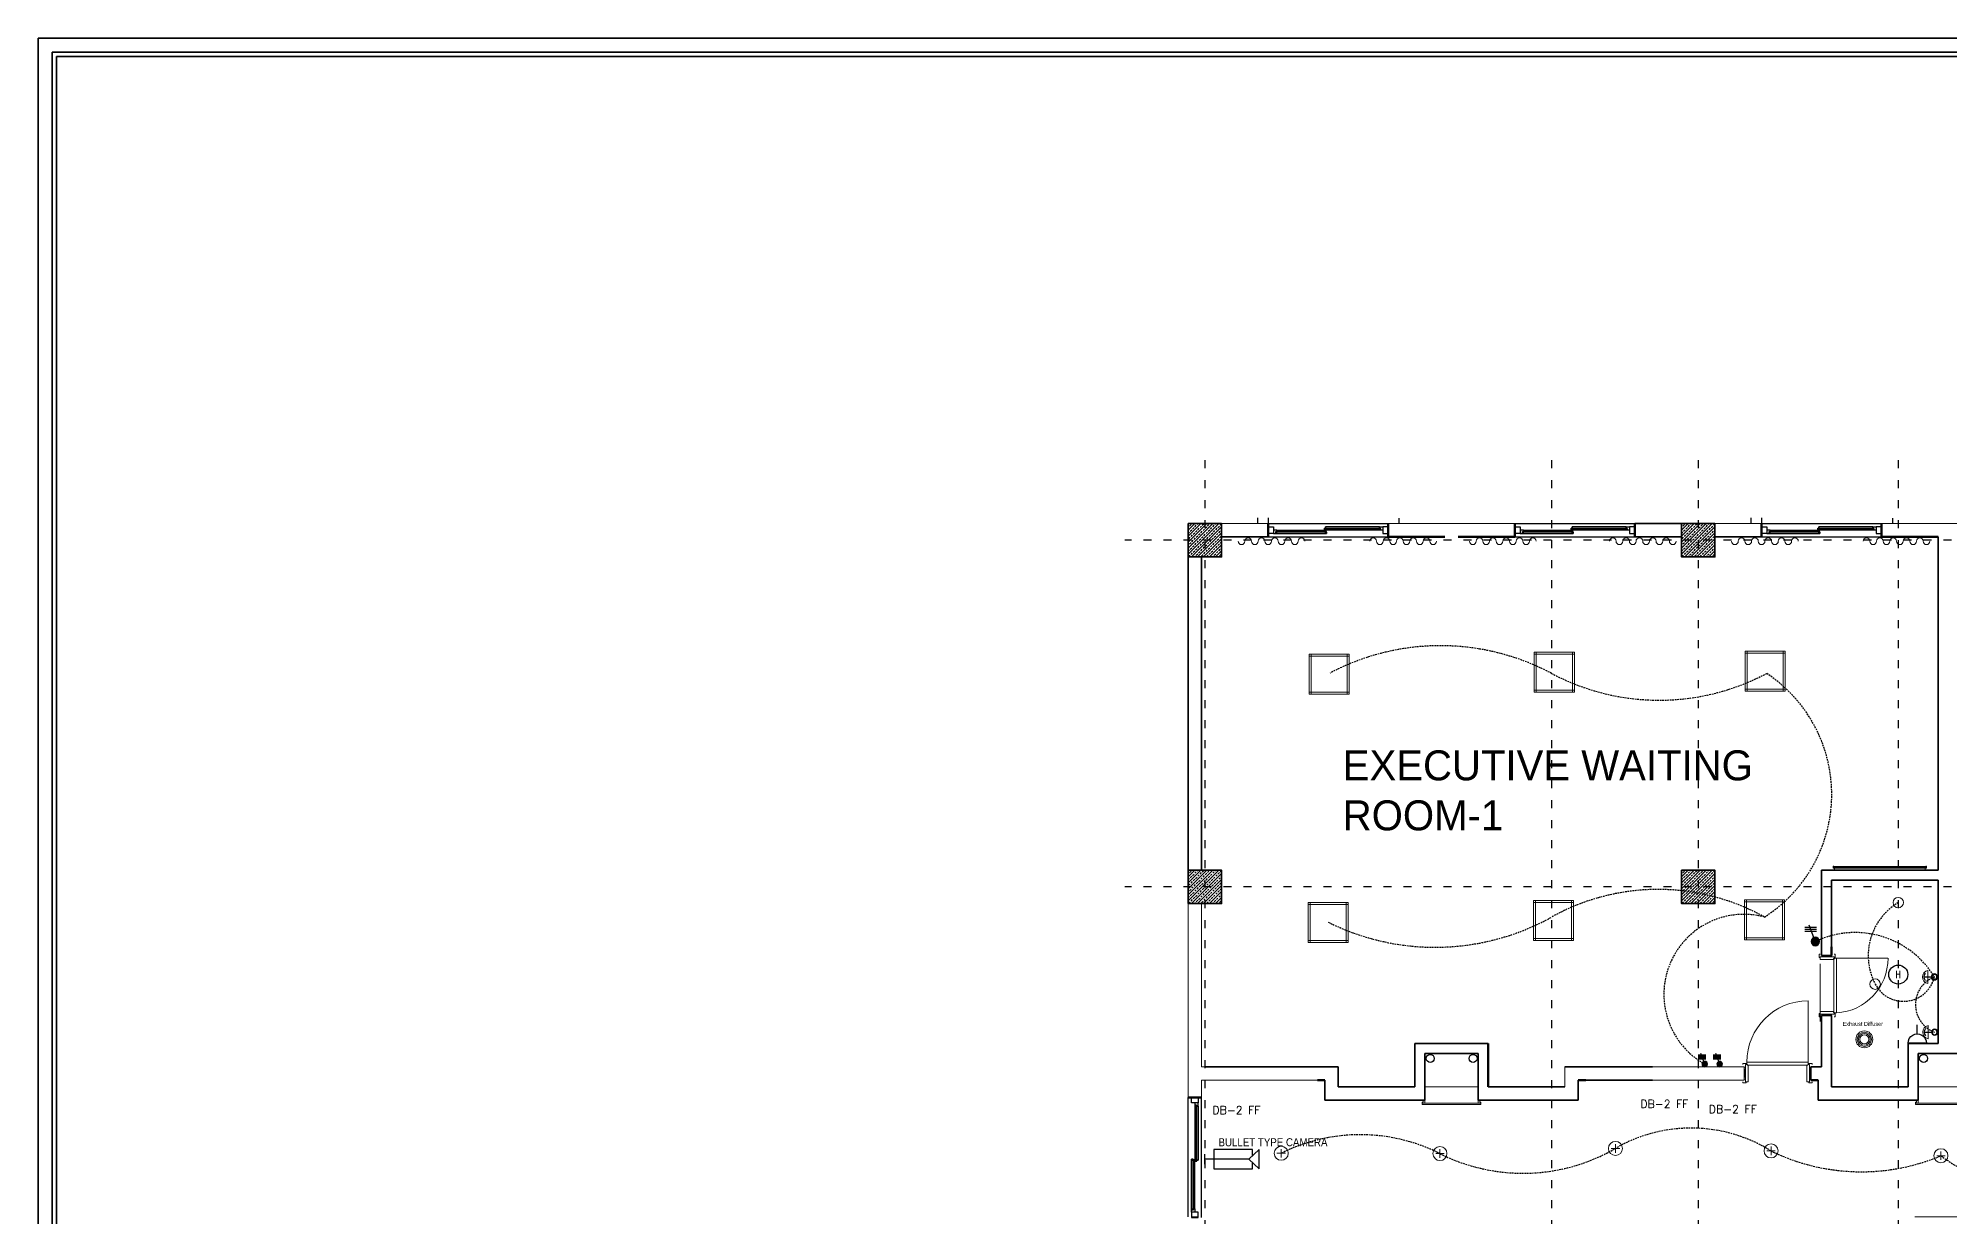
# Model space of a CAD drawing. Header units: millimetres. Extents: x -3207095 to 15275363, y 3702017 to 4798027.
# Drawn here: x 683730 to 686597, y 4471377 to 4473145 of the extents above; entities that cross this region are included whole.
import ezdxf

# ---------------------------------------------------------------- set-up
doc = ezdxf.new("R2010")
doc.units = ezdxf.units.MM
for name, pattern in [('ACAD_ISO03W100', [30, 12, -18]), ('DUZ', [500, 500]), ('HIDDEN', [0.375, 0.25, -0.125])]:
    doc.linetypes.add(name, pattern=pattern)
doc.layers.get('0').update_dxf_attribs({"color": 1, "linetype": 'DUZ'})
for name, color, linetype in [('0 MC MAHAL', 94, 'Continuous'), ('a-izdus', 2, 'HIDDEN'), ('a_aydinlatma', 5, 'Continuous'), ('AGAC', 116, 'Continuous'), ('EL-L-LS', 181, 'Continuous'), ('KOLTAR_F', 145, 'Continuous'), ('MH-EL-CCTV', 33, 'Continuous'), ('MH-TXT', 2, 'Continuous'), ('OLCU', 1, 'Continuous'), ('PEN', 161, 'Continuous'), ('SMC-EL-FA', 33, 'Continuous'), ('SMC-EL-FA-TXT', 123, 'Continuous'), ('SMC-EL-L-LP', 22, 'Continuous'), ('SMC-EL-P', 160, 'Continuous'), ('SMC-TXT', 123, 'Continuous'), ('söve', 26, 'DUZ'), ('TESİSAT', 57, 'Continuous')]:
    doc.layers.add(name, color=color, linetype=linetype)
for name, color, linetype, lineweight in [('C LIGHT', 202, 'Continuous', 9), ('cam', 143, 'Continuous', 20), ('DUV', 220, 'Continuous', 50), ('DUVAR', 7, 'Continuous', 35), ('EL-L-WIR', 124, 'Continuous', 30), ('FE_MOBTEF.2', 33, 'Continuous', 18), ('FE_PERDE', 205, 'Continuous', 15), ('gor25', 142, 'Continuous', 25), ('iç duvar', 7, 'Continuous', 50), ('KAPEN', 151, 'Continuous', 9), ('KOLON_F', 3, 'Continuous', 35)]:
    doc.layers.add(name, color=color, linetype=linetype, lineweight=lineweight)
doc.styles.add('ROMANS', font='romans.shx')
doc.styles.add('smc-1', font='simplex.shx')
doc.styles.add('SMC-2', font='GOTHIC.TTF', dxfattribs={"width": 0.9})

# ---------------------------------------------------------------- blocks, each defined once
blk = doc.blocks.new('GEN_BLOCK00601')
at = {"linetype": 'Continuous', "ltscale": 50}
for centre, start, end in [((50, 50), 0, 180), ((150, 50), 180, 0), ((250, 50), 0, 180), ((350, 50), 180, 0), ((450, 50), 0, 180), ((550, 50), 180, 0), ((650, 50), 0, 180), ((750, 50), 180, 0), ((850, 50), 0, 180), ((950, 50), 180, 0)]:
    blk.add_arc(centre, 50, start, end, dxfattribs=at)
for tag in ['FLOOR', 'Sfb']:
    blk.add_attdef(tag, (0, 0), '', height=1)
blk = doc.blocks.new('new block')
at = {"layer": 'KAPEN'}
for p, q in [((105202.053, 48261.86), (105202.02, 48261.86)), ((105202.053, 48261.853), (105202.053, 48261.86)), ((105202.063, 48261.853), (105202.053, 48261.853)), ((105202.063, 48261.047), (105202.063, 48261.853)), ((105201.25, 48261.04), (105202.053, 48261.04)), ((105202.053, 48261.047), (105202.063, 48261.047)), ((105202.053, 48261.04), (105202.053, 48261.047))]:
    blk.add_line(p, q, dxfattribs=at)
for points in [[(105202.02, 48261.04), (105202.02, 48261.86)], [(105202.055, 48261.92), (105202.04, 48261.92), (105202.04, 48261.87), (105202.055, 48261.87)], [(105202.225, 48261.88), (105202.225, 48261.9), (105202.095, 48261.88), (105202.095, 48261.9)], [(105202.265, 48261.92), (105202.28, 48261.92), (105202.28, 48261.87), (105202.265, 48261.87)], [(105202.055, 48260.98), (105202.04, 48260.98), (105202.04, 48261.03), (105202.055, 48261.03)], [(105202.225, 48261.02), (105202.225, 48261), (105202.095, 48261.02), (105202.095, 48261)], [(105202.265, 48260.98), (105202.28, 48260.98), (105202.28, 48261.03), (105202.265, 48261.03)]]:
    blk.add_lwpolyline(points, dxfattribs=at)
for points in [[(105202.055, 48261.88), (105202.055, 48261.855), (105202.065, 48261.855), (105202.065, 48261.84), (105202.265, 48261.84), (105202.265, 48261.88)], [(105202.055, 48261.02), (105202.055, 48261.045), (105202.065, 48261.045), (105202.065, 48261.06), (105202.265, 48261.06), (105202.265, 48261.02)]]:
    blk.add_lwpolyline(points, close=True, dxfattribs=at)
blk.add_arc((105202.071, 48261.04), 0.822, 93.6023, 180, dxfattribs=at)
blk = doc.blocks.new('K210')
for p, q in [((0.04, 0.985), (0.04, 0.032)), ((0.04, 0.032), (0.047, 0.032)), ((0.047, 0.032), (0.047, 0.022)), ((0.047, 0.022), (0.953, 0.022)), ((0.953, 0.032), (0.96, 0.032)), ((0.953, 0.022), (0.953, 0.032)), ((0.96, 0.032), (0.96, 0.065))]:
    blk.add_line(p, q)
for points in [[(-0.02, 0.03), (-0.02, 0.045), (0.03, 0.045), (0.03, 0.03)], [(0.04, 0.065), (0.96, 0.065)], [(1.02, 0.03), (1.02, 0.045), (0.97, 0.045), (0.97, 0.03)], [(-0.02, -0.23), (-0.02, -0.245), (0.03, -0.245), (0.03, -0.23)], [(0.02, -0.19), (0, -0.19), (0.02, -0.01), (0, -0.01)], [(1.02, -0.23), (1.02, -0.245), (0.97, -0.245), (0.97, -0.23)], [(0.98, -0.19), (1, -0.19), (0.98, -0.01), (1, -0.01)]]:
    blk.add_lwpolyline(points)
for points in [[(0.02, 0.03), (0.045, 0.03), (0.045, 0.02), (0.06, 0.02), (0.06, -0.23), (0.02, -0.23)], [(0.98, 0.03), (0.955, 0.03), (0.955, 0.02), (0.94, 0.02), (0.94, -0.23), (0.98, -0.23)]]:
    blk.add_lwpolyline(points, close=True)
blk.add_arc((0.04, 0.065), 0.92, 0, 90)
blk = doc.blocks.new('rgtkjıtdkfgölv')
at = {"layer": 'FE_MOBTEF.2'}
for p, q in [((104445.908, 48877.932), (104445.888, 48877.932)), ((104445.888, 48877.932), (104445.888, 48877.902)), ((104445.888, 48877.902), (104445.898, 48877.902)), ((104445.898, 48877.914), (104445.898, 48877.922)), ((104445.898, 48877.922), (104447.278, 48877.922)), ((104445.898, 48877.922), (104445.908, 48877.922)), ((104445.898, 48877.902), (104445.898, 48877.922)), ((104445.898, 48877.908), (104445.898, 48877.914)), ((104445.898, 48877.914), (104447.278, 48877.914)), ((104447.278, 48877.914), (104445.898, 48877.914)), ((104447.278, 48877.908), (104445.898, 48877.908)), ((104445.908, 48877.932), (104445.908, 48877.962)), ((104445.908, 48877.922), (104445.908, 48877.932)), ((104447.261, 48877.932), (104445.914, 48877.932)), ((104447.268, 48877.932), (104447.268, 48877.962)), ((104447.268, 48877.932), (104447.288, 48877.932)), ((104447.268, 48877.922), (104447.268, 48877.932)), ((104447.278, 48877.922), (104447.268, 48877.922)), ((104447.278, 48877.902), (104447.278, 48877.922)), ((104447.278, 48877.922), (104447.278, 48877.914)), ((104447.278, 48877.914), (104447.278, 48877.908)), ((104447.288, 48877.902), (104447.278, 48877.902)), ((104447.288, 48877.932), (104447.288, 48877.902))]:
    blk.add_line(p, q, dxfattribs=at)
blk = doc.blocks.new('CL4')
at = {"layer": 'C LIGHT', "color": 3}
for p, q in [((-3.2, 0), (3.2, 0)), ((0, 3.2), (0, -3.2))]:
    blk.add_line(p, q, dxfattribs=at)
at = {"layer": 'C LIGHT'}
blk.add_circle((0, 0), 5.25, dxfattribs=at)
blk = doc.blocks.new('CCTV-CAMERA')
for p, q in [((0, -0.104), (0, 0.104)), ((0.183, 0), (0, 0)), ((0.903, 0), (0.183, 0)), ((1.115, 0.2), (0.903, 0)), ((0.903, 0), (1.115, -0.2)), ((1.115, -0.2), (1.115, 0.2))]:
    blk.add_line(p, q)
blk.add_lwpolyline([(0.983, 0.076), (0.983, 0.2), (0.183, 0.2), (0.183, -0.2), (0.983, -0.2), (0.983, -0.076)])
blk = doc.blocks.new('A$Cfe24bc4e')
at = {"layer": 'OLCU', "color": 40, "linetype": 'Continuous', "lineweight": 5, "true_color": 0xf8d731}
for p, q in [((0, 0), (0, 60)), ((0, 60), (60, 60)), ((3, 0), (3, 60)), ((57, 60), (57, 0)), ((60, 60), (60, 0)), ((0, 57), (60, 57)), ((60, 3), (0, 3)), ((60, 0), (0, 0))]:
    blk.add_line(p, q, dxfattribs=at)
blk = doc.blocks.new('LS-1WAY-4G')
at = {"layer": 'EL-L-LS'}
blk.add_hatch(color=181, dxfattribs=at).paths.add_polyline_path([(0.092, 0.092, 1), (-0.092, 0.092, 1)])
at = {"layer": 'EL-L-LS', "color": 181}
for p, q in [((-0.036, 0.4), (0.223, 0.4)), ((-0.036, 0.354), (0.223, 0.354)), ((-0.036, 0.308), (0.223, 0.308)), ((-0.036, 0.263), (0.223, 0.263)), ((0.031, 0.178), (0.132, 0.453))]:
    blk.add_line(p, q, dxfattribs=at)
blk.add_circle((0, 0.092), 0.0917, dxfattribs=at)
blk = doc.blocks.new('LIGHT3')
at = {"layer": 'SMC-EL-L-LP'}
blk.add_line((0.001, 0), (0, 0.235), dxfattribs=at)
for radius in [0.0975, 0.0825]:
    blk.add_circle((0, 0.332), radius, dxfattribs=at)
blk.add_arc((0, 0.2), 0.2, 231.58529, 308.80291, dxfattribs=at)
blk = doc.blocks.new('S13A')
for p, q in [((-0.178, 0), (0.178, 0)), ((0, 0.18), (0, 0.358))]:
    blk.add_line(p, q)
blk.add_arc((0, 0.002), 0.178, 359.4023, 180.5977)
blk = doc.blocks.new('CL1')
at = {"layer": 'C LIGHT'}
blk.add_circle((0, 0), 5.25, dxfattribs=at)
blk = doc.blocks.new('HD')
at = {"color": 22}
blk.add_circle((0, 0), 0.25, dxfattribs=at)
at = {"layer": 'SMC-EL-FA-TXT', "color": 123, "style": 'ROMANS', "width": 0.75}
blk.add_text('H', height=0.197, dxfattribs=at).set_placement((-0.074, -0.096, 0))
blk = doc.blocks.new('LS-1WAY-3G')
at = {"layer": 'SMC-EL-L-LP'}
blk.add_hatch(color=181, dxfattribs=at).paths.add_polyline_path([(0.092, 0.092, 1), (-0.092, 0.092, 1)])
at = {"layer": 'SMC-EL-L-LP', "color": 181}
for p, q in [((0.031, 0.178), (0.132, 0.453)), ((-0.027, 0.399), (0.231, 0.399)), ((-0.027, 0.354), (0.231, 0.354)), ((-0.027, 0.308), (0.231, 0.308))]:
    blk.add_line(p, q, dxfattribs=at)
blk.add_circle((0, 0.092), 0.0917, dxfattribs=at)

msp = doc.modelspace()

# ---------------------------------------------------------------- hatches: boundary and pattern name
at = {"layer": 'KOLTAR_F'}
h = msp.add_hatch(dxfattribs=at)
h.set_pattern_fill('ANSI33', color=256, style=0)
h.set_pattern_definition([(45, (24871.7216, -31995.502), (-4.4901280605, 4.4901280605), []), (45, (24876.212, -31995.502), (-4.4901280605, 4.4901280605), [3.175, -1.5875])])
h.paths.add_polyline_path([(685455.2, 4472417), (685505.2, 4472417), (685505.2, 4472367), (685455.2, 4472367)])
h = msp.add_hatch(dxfattribs=at)
h.set_pattern_fill('ANSI33', color=256, style=0)
h.set_pattern_definition([(45, (25611.7216, -31995.502), (-4.4901280605, 4.4901280605), []), (45, (25616.212, -31995.502), (-4.4901280605, 4.4901280605), [3.175, -1.5875])])
h.paths.add_polyline_path([(686195.2, 4472417), (686245.2, 4472417), (686245.2, 4472367), (686195.2, 4472367)])
h = msp.add_hatch(dxfattribs=at)
h.set_pattern_fill('ANSI33', color=256, style=0)
h.set_pattern_definition([(45, (24871.7216, -32515.502), (-4.4901280605, 4.4901280605), []), (45, (24876.212, -32515.502), (-4.4901280605, 4.4901280605), [3.175, -1.5875])])
h.paths.add_polyline_path([(685455.2, 4471897), (685505.2, 4471897), (685505.2, 4471847), (685455.2, 4471847)])
h = msp.add_hatch(dxfattribs=at)
h.set_pattern_fill('ANSI33', color=256, style=0)
h.set_pattern_definition([(45, (25611.7216, -32515.502), (-4.4901280605, 4.4901280605), []), (45, (25616.212, -32515.502), (-4.4901280605, 4.4901280605), [3.175, -1.5875])])
h.paths.add_polyline_path([(686195.2, 4471897), (686245.2, 4471897), (686245.2, 4471847), (686195.2, 4471847)])

# ---------------------------------------------------------------- linework, layer by layer
at = {"color": 232, "linetype": 'ACAD_ISO03W100'}
for p, q in [((685480.2, 4472512), (685480.2, 4469382)), ((686000.2, 4472512), (686000.2, 4469382)), ((686220.2, 4472512), (686220.2, 4469382)), ((686520.2, 4472512), (686520.2, 4469382)), ((689300.2, 4472392), (685360.2, 4472392)), ((689300.2, 4471872), (685360.2, 4471872))]:
    msp.add_line(p, q, dxfattribs=at)
at = {"layer": 'a-izdus', "color": 252, "linetype": 'Continuous', "lineweight": 5, "true_color": 0x939598}
msp.add_line((686020.2, 4471572), (686020.2, 4471602), dxfattribs=at)
at = {"layer": 'a-izdus', "color": 5, "linetype": 'Continuous', "lineweight": 5}
for radius in [12.7, 10.7, 10.7, 8.72, 6.72]:
    msp.add_circle((686469.3, 4471643.2), radius, dxfattribs=at)
at = {"layer": 'a_aydinlatma', "linetype": 'HIDDEN', "ltscale": 10}
for centre, radius, start, end in [((685833.5, 4471878.6), 355.2, 62.0145, 117.777), ((686161.5, 4472495.8), 343.7, 242.0145, 297.9855), ((686202.5, 4472010.6), 217.9, 302.4236, 56.5061), ((686159.8, 4471539.5), 328.6, 60.9443, 119.0557), ((686567.8, 4471768.8), 92.7, 120.9007, 207.4733), ((685825.4, 4472141.4), 360, 243.5911, 299.0557), ((686288.6, 4471710.7), 120, 75.1543, 240.78), ((686455.6, 4471664.1), 139.3, 31.4345, 115.3806), ((686528, 4471748.1), 47.8, 207.4733, 346.3443), ((686590.3, 4471695.4), 44.3, 111.0369, 249.4444), ((685713.3, 4471233.5), 266.6, 63.3784, 116.4129), ((686209.5, 4471282.8), 227.2, 58.1577, 119.9873), ((685957.2, 4471720), 277.7, 243.3784, 299.9873), ((686464.7, 4471753.3), 308.8, 244.0061, 292.7737), ((686701, 4471619.2), 190.6, 232.1838, 310.8205)]:
    msp.add_arc(centre, radius, start, end, dxfattribs=at)
at = {"layer": 'AGAC'}
for p, q in [((685575.2, 4472417), (685755.2, 4472417)), ((685945.2, 4472417), (686125.2, 4472417)), ((686315.2, 4472417), (686495.2, 4472417)), ((685575.2, 4472397), (685755.2, 4472397)), ((685945.2, 4472397), (686125.2, 4472397)), ((686315.2, 4472397), (686495.2, 4472397)), ((685455.2, 4471377), (685455.2, 4471556)), ((685475.2, 4471376), (685475.2, 4471556))]:
    msp.add_line(p, q, dxfattribs=at)
at = {"layer": 'cam'}
for p, q in [((685743.7, 4472410), (685659.7, 4472410)), ((685743.7, 4472409.5), (685659.7, 4472409.5)), ((685743.7, 4472409), (685659.7, 4472409)), ((686113.7, 4472410), (686029.7, 4472410)), ((686113.7, 4472409.5), (686029.7, 4472409.5)), ((686113.7, 4472409), (686029.7, 4472409)), ((686483.7, 4472410), (686399.7, 4472410)), ((686483.7, 4472409.5), (686399.7, 4472409.5)), ((686483.7, 4472409), (686399.7, 4472409)), ((685586.7, 4472405), (685662.7, 4472405)), ((685586.7, 4472404.5), (685662.7, 4472404.5)), ((685586.7, 4472404), (685662.7, 4472404)), ((685956.7, 4472405), (686032.7, 4472405)), ((685956.7, 4472404.5), (686032.7, 4472404.5)), ((685956.7, 4472404), (686032.7, 4472404)), ((686326.7, 4472405), (686402.7, 4472405)), ((686326.7, 4472404.5), (686402.7, 4472404.5)), ((686326.7, 4472404), (686402.7, 4472404)), ((685467.2, 4471544.5), (685467.2, 4471460.5)), ((685467.7, 4471544.5), (685467.7, 4471460.5)), ((685468.2, 4471544.5), (685468.2, 4471460.5)), ((685462.2, 4471387.5), (685462.2, 4471463.5)), ((685462.7, 4471387.5), (685462.7, 4471463.5)), ((685463.2, 4471387.5), (685463.2, 4471463.5))]:
    msp.add_line(p, q, dxfattribs=at)
at = {"layer": 'DUV'}
for p, q in [((685575.2, 4472397), (685575.2, 4472417)), ((685755.2, 4472397), (685755.2, 4472417)), ((685945.2, 4472397), (685945.2, 4472417)), ((685945.2, 4472397), (685945.2, 4472417)), ((685945.2, 4472397), (685945.2, 4472417)), ((686125.2, 4472397), (686125.2, 4472417)), ((686125.2, 4472397), (686125.2, 4472417)), ((686125.2, 4472397), (686125.2, 4472417)), ((686315.2, 4472397), (686315.2, 4472417)), ((686495.2, 4472397), (686495.2, 4472417)), ((685755.2, 4472397), (685840.2, 4472397)), ((685945.2, 4472397), (685860.2, 4472397)), ((686495.2, 4472397), (686580.2, 4472397)), ((686420.2, 4471782), (686420.2, 4471769)), ((685905.2, 4471637), (685905.2, 4471572)), ((685649.1, 4471582), (685660.2, 4471582)), ((686051.3, 4471582), (686040.2, 4471582)), ((686389.1, 4471582), (686400.2, 4471582)), ((685455.2, 4471556), (685475.2, 4471556)), ((685455.2, 4471556), (685475.2, 4471556))]:
    msp.add_line(p, q, dxfattribs=at)
at = {"layer": 'DUVAR'}
for p, q in [((685575.2, 4472397), (685575.2, 4472417)), ((685755.2, 4472397), (685755.2, 4472417)), ((685945.2, 4472397), (685945.2, 4472417)), ((686125.2, 4472417), (686195.2, 4472417)), ((686125.2, 4472397), (686125.2, 4472417)), ((686315.2, 4472397), (686315.2, 4472417)), ((686495.2, 4472397), (686495.2, 4472417)), ((685575.2, 4472397), (685505.2, 4472397)), ((685840.2, 4472397), (685755.2, 4472397)), ((685860.2, 4472397), (685945.2, 4472397)), ((686125.2, 4472397), (686195.2, 4472397)), ((686315.2, 4472397), (686245.2, 4472397)), ((686580.2, 4472397), (686495.2, 4472397)), ((686580.2, 4472397), (686580.2, 4471897)), ((685455.2, 4472367), (685455.2, 4471897)), ((685475.2, 4472367), (685475.2, 4471897)), ((686405.2, 4471897), (686580.2, 4471897)), ((686405.2, 4471897), (686405.2, 4471769)), ((686420.2, 4471882), (686580.2, 4471882)), ((686420.2, 4471882), (686420.2, 4471769)), ((686580.2, 4471882), (686580.2, 4471637)), ((686420.2, 4471769), (686405.2, 4471769)), ((686405.2, 4471679), (686405.2, 4471602)), ((686405.2, 4471679), (686420.2, 4471679)), ((686420.2, 4471679), (686420.2, 4471572)), ((685860.2, 4471637), (685795.2, 4471637)), ((685795.2, 4471637), (685795.2, 4471572)), ((685860.2, 4471637), (685905.2, 4471637)), ((685905.2, 4471637), (685905.2, 4471572)), ((686580.2, 4471637), (686535.2, 4471637)), ((686535.2, 4471637), (686535.2, 4471572)), ((685890.2, 4471622), (685810.2, 4471622)), ((685810.2, 4471622), (685810.2, 4471552)), ((685890.2, 4471622), (685890.2, 4471552)), ((686630.2, 4471622), (686550.2, 4471622)), ((686550.2, 4471622), (686550.2, 4471552)), ((685480.2, 4471602), (685680.2, 4471602)), ((685660.2, 4471582), (685649.1, 4471582)), ((685660.2, 4471582), (685660.2, 4471552)), ((685680.2, 4471572), (685680.2, 4471602)), ((686151.3, 4471602), (686020.2, 4471602)), ((686040.2, 4471582), (686040.2, 4471552)), ((686040.2, 4471582), (686151.3, 4471582)), ((686389.1, 4471602), (686405.2, 4471602)), ((686389.1, 4471602), (686389.1, 4471582)), ((686400.2, 4471582), (686389.1, 4471582)), ((686400.2, 4471582), (686400.2, 4471552)), ((685455.2, 4471556), (685475.2, 4471556)), ((685455.2, 4471556), (685475.2, 4471556)), ((685810.2, 4471552), (685660.2, 4471552)), ((685795.2, 4471572), (685680.2, 4471572)), ((685890.2, 4471552), (686040.2, 4471552)), ((685905.2, 4471572), (686020.2, 4471572)), ((686550.2, 4471552), (686400.2, 4471552)), ((686535.2, 4471572), (686420.2, 4471572))]:
    msp.add_line(p, q, dxfattribs=at)
for points in [[(683730.2, 4473145.3), (690930.2, 4473145.3), (690930.2, 4468345.3), (683730.2, 4468345.3)], [(683751.2, 4473124.3), (690909.2, 4473124.3), (690909.2, 4468366.3), (683751.2, 4468366.3)], [(683757.5, 4473118), (690902.9, 4473118), (690902.9, 4468372.6), (683757.5, 4468372.6)]]:
    msp.add_lwpolyline(points, close=True, dxfattribs=at)
at = {"layer": 'gor25'}
for p, q in [((685588.2, 4472407), (685661.2, 4472407)), ((685742.2, 4472412), (685661.2, 4472412)), ((685742.2, 4472407), (685661.2, 4472407)), ((685958.2, 4472407), (686031.2, 4472407)), ((686112.2, 4472412), (686031.2, 4472412)), ((686112.2, 4472407), (686031.2, 4472407)), ((686328.2, 4472407), (686401.2, 4472407)), ((686482.2, 4472412), (686401.2, 4472412)), ((686482.2, 4472407), (686401.2, 4472407)), ((685588.2, 4472402), (685661.2, 4472402)), ((685958.2, 4472402), (686031.2, 4472402)), ((686328.2, 4472402), (686401.2, 4472402)), ((685465.2, 4471543), (685465.2, 4471462)), ((685470.2, 4471543), (685470.2, 4471462)), ((685460.2, 4471389), (685460.2, 4471462)), ((685465.2, 4471389), (685465.2, 4471462))]:
    msp.add_line(p, q, dxfattribs=at)
at = {"layer": 'iç duvar', "color": 7, "lineweight": 18}
for p, q in [((685575.2, 4472417), (685505.2, 4472417)), ((685755.2, 4472417), (685945.2, 4472417)), ((686315.2, 4472417), (686245.2, 4472417)), ((686495.2, 4472417), (686685.2, 4472417)), ((685455.2, 4471847), (685455.2, 4471556)), ((685475.2, 4471847), (685475.2, 4471602)), ((685649.1, 4471602), (685475.2, 4471602)), ((685649.1, 4471582), (685475.2, 4471582)), ((685475.2, 4471556), (685475.2, 4471582)), ((686151.3, 4471602), (686230.2, 4471602)), ((686151.3, 4471582), (686230.2, 4471582)), ((686289.1, 4471582), (686215.2, 4471582)), ((686289.1, 4471602), (686230.2, 4471602)), ((686289.1, 4471602), (686289.1, 4471582))]:
    msp.add_line(p, q, dxfattribs=at)
at = {"layer": 'iç duvar', "color": 252, "linetype": 'Continuous', "lineweight": 5, "true_color": 0x939598}
msp.add_line((686915.2, 4471377), (686545.2, 4471377), dxfattribs=at)
at = {"layer": 'KAPEN'}
for p, q in [((686403.2, 4471670.2), (686403.2, 4471756.4)), ((685810.2, 4471572), (685890.2, 4471572)), ((686550.2, 4471572), (686630.2, 4471572))]:
    msp.add_line(p, q, dxfattribs=at)
for points in [[(685810.2, 4471547.5), (685806.2, 4471547.5), (685806.2, 4471549), (685807.7, 4471549), (685807.7, 4471552), (685810.2, 4471552), (685810.2, 4471547.5)], [(685890.2, 4471547.5), (685894.2, 4471547.5), (685894.2, 4471549), (685892.7, 4471549), (685892.7, 4471552), (685890.2, 4471552), (685890.2, 4471547.5)], [(685890.2, 4471547.5), (685894.2, 4471547.5), (685894.2, 4471549), (685892.7, 4471549), (685892.7, 4471552), (685890.2, 4471552), (685890.2, 4471547.5)], [(686550.2, 4471547.5), (686546.2, 4471547.5), (686546.2, 4471549), (686547.7, 4471549), (686547.7, 4471552), (686550.2, 4471552), (686550.2, 4471547.5)]]:
    msp.add_lwpolyline(points, close=True, dxfattribs=at)
for points in [[(685850.2, 4471547.5), (685806.2, 4471547.5), (685806.2, 4471545.5), (685850.2, 4471545.5)], [(685850.2, 4471547.5), (685894.2, 4471547.5), (685894.2, 4471545.5), (685850.2, 4471545.5)], [(686590.2, 4471547.5), (686546.2, 4471547.5), (686546.2, 4471545.5), (686590.2, 4471545.5)], [(686590.2, 4471547.5), (686634.2, 4471547.5), (686634.2, 4471545.5), (686590.2, 4471545.5)]]:
    msp.add_lwpolyline(points, dxfattribs=at)
at = {"layer": 'KOLON_F'}
for points in [[(685455.2, 4472417), (685505.2, 4472417), (685505.2, 4472367), (685455.2, 4472367)], [(686195.2, 4472417), (686245.2, 4472417), (686245.2, 4472367), (686195.2, 4472367)], [(685455.2, 4471897), (685505.2, 4471897), (685505.2, 4471847), (685455.2, 4471847)], [(686195.2, 4471897), (686245.2, 4471897), (686245.2, 4471847), (686195.2, 4471847)]]:
    msp.add_lwpolyline(points, close=True, dxfattribs=at)
at = {"layer": 'PEN'}
for points in [[(685583.2, 4472412), (685583.2, 4472412), (685583.2, 4472402), (685575.2, 4472402), (685575.2, 4472402), (685575.2, 4472412), (685575.2, 4472412), (685575.2, 4472412), (685583.2, 4472412)], [(685583.2, 4472407), (685583.2, 4472407), (685583.2, 4472402), (685586.7, 4472402), (685586.7, 4472404), (685586.7, 4472405), (685588.2, 4472405), (685588.2, 4472407), (685583.2, 4472407)], [(685661.2, 4472412), (685661.2, 4472412), (685661.2, 4472407), (685659.7, 4472407), (685659.7, 4472409), (685659.7, 4472410), (685661.2, 4472410), (685661.2, 4472412), (685661.2, 4472412)], [(685659.7, 4472407), (685661.2, 4472407), (685661.2, 4472409), (685659.7, 4472409)], [(685661.2, 4472407), (685661.2, 4472407), (685661.2, 4472402), (685662.7, 4472402), (685662.7, 4472404), (685662.7, 4472405), (685661.2, 4472405), (685661.2, 4472407), (685661.2, 4472407)], [(685747.2, 4472412), (685747.2, 4472412), (685747.2, 4472407), (685743.7, 4472407), (685743.7, 4472409), (685743.7, 4472410), (685742.2, 4472410), (685742.2, 4472412), (685747.2, 4472412)], [(685743.7, 4472407), (685742.2, 4472407), (685742.2, 4472409), (685743.7, 4472409)], [(685747.2, 4472412), (685747.2, 4472412), (685747.2, 4472402), (685755.2, 4472402), (685755.2, 4472402), (685755.2, 4472412), (685755.2, 4472412), (685755.2, 4472412), (685747.2, 4472412)], [(685953.2, 4472412), (685953.2, 4472412), (685953.2, 4472402), (685945.2, 4472402), (685945.2, 4472402), (685945.2, 4472412), (685945.2, 4472412), (685945.2, 4472412), (685953.2, 4472412)], [(685953.2, 4472407), (685953.2, 4472407), (685953.2, 4472402), (685956.7, 4472402), (685956.7, 4472404), (685956.7, 4472405), (685958.2, 4472405), (685958.2, 4472407), (685953.2, 4472407)], [(686031.2, 4472412), (686031.2, 4472412), (686031.2, 4472407), (686029.7, 4472407), (686029.7, 4472409), (686029.7, 4472410), (686031.2, 4472410), (686031.2, 4472412), (686031.2, 4472412)], [(686029.7, 4472407), (686031.2, 4472407), (686031.2, 4472409), (686029.7, 4472409)], [(686031.2, 4472407), (686031.2, 4472407), (686031.2, 4472402), (686032.7, 4472402), (686032.7, 4472404), (686032.7, 4472405), (686031.2, 4472405), (686031.2, 4472407), (686031.2, 4472407)], [(686117.2, 4472412), (686117.2, 4472412), (686117.2, 4472407), (686113.7, 4472407), (686113.7, 4472409), (686113.7, 4472410), (686112.2, 4472410), (686112.2, 4472412), (686117.2, 4472412)], [(686113.7, 4472407), (686112.2, 4472407), (686112.2, 4472409), (686113.7, 4472409)], [(686117.2, 4472412), (686117.2, 4472412), (686117.2, 4472402), (686125.2, 4472402), (686125.2, 4472402), (686125.2, 4472412), (686125.2, 4472412), (686125.2, 4472412), (686117.2, 4472412)], [(686323.2, 4472412), (686323.2, 4472412), (686323.2, 4472402), (686315.2, 4472402), (686315.2, 4472402), (686315.2, 4472412), (686315.2, 4472412), (686315.2, 4472412), (686323.2, 4472412)], [(686323.2, 4472407), (686323.2, 4472407), (686323.2, 4472402), (686326.7, 4472402), (686326.7, 4472404), (686326.7, 4472405), (686328.2, 4472405), (686328.2, 4472407), (686323.2, 4472407)], [(686401.2, 4472412), (686401.2, 4472412), (686401.2, 4472407), (686399.7, 4472407), (686399.7, 4472409), (686399.7, 4472410), (686401.2, 4472410), (686401.2, 4472412), (686401.2, 4472412)], [(686399.7, 4472407), (686401.2, 4472407), (686401.2, 4472409), (686399.7, 4472409)], [(686401.2, 4472407), (686401.2, 4472407), (686401.2, 4472402), (686402.7, 4472402), (686402.7, 4472404), (686402.7, 4472405), (686401.2, 4472405), (686401.2, 4472407), (686401.2, 4472407)], [(686487.2, 4472412), (686487.2, 4472412), (686487.2, 4472407), (686483.7, 4472407), (686483.7, 4472409), (686483.7, 4472410), (686482.2, 4472410), (686482.2, 4472412), (686487.2, 4472412)], [(686483.7, 4472407), (686482.2, 4472407), (686482.2, 4472409), (686483.7, 4472409)], [(686487.2, 4472412), (686487.2, 4472412), (686487.2, 4472402), (686495.2, 4472402), (686495.2, 4472402), (686495.2, 4472412), (686495.2, 4472412), (686495.2, 4472412), (686487.2, 4472412)], [(685586.7, 4472402), (685588.2, 4472402), (685588.2, 4472404), (685586.7, 4472404)], [(685662.7, 4472402), (685661.2, 4472402), (685661.2, 4472404), (685662.7, 4472404)], [(685956.7, 4472402), (685958.2, 4472402), (685958.2, 4472404), (685956.7, 4472404)], [(686032.7, 4472402), (686031.2, 4472402), (686031.2, 4472404), (686032.7, 4472404)], [(686326.7, 4472402), (686328.2, 4472402), (686328.2, 4472404), (686326.7, 4472404)], [(686402.7, 4472402), (686401.2, 4472402), (686401.2, 4472404), (686402.7, 4472404)], [(685470.2, 4471548), (685470.2, 4471548), (685460.2, 4471548), (685460.2, 4471556), (685460.2, 4471556), (685470.2, 4471556), (685470.2, 4471556), (685470.2, 4471556), (685470.2, 4471548)], [(685470.2, 4471548), (685470.2, 4471548), (685460.2, 4471548), (685460.2, 4471556), (685460.2, 4471556), (685470.2, 4471556), (685470.2, 4471556), (685470.2, 4471556), (685470.2, 4471548)], [(685470.2, 4471548), (685470.2, 4471548), (685465.2, 4471548), (685465.2, 4471544.5), (685467.2, 4471544.5), (685468.2, 4471544.5), (685468.2, 4471543), (685470.2, 4471543), (685470.2, 4471548)], [(685470.2, 4471548), (685470.2, 4471548), (685465.2, 4471548), (685465.2, 4471544.5), (685467.2, 4471544.5), (685468.2, 4471544.5), (685468.2, 4471543), (685470.2, 4471543), (685470.2, 4471548)], [(685465.2, 4471544.5), (685465.2, 4471543), (685467.2, 4471543), (685467.2, 4471544.5)], [(685465.2, 4471544.5), (685465.2, 4471543), (685467.2, 4471543), (685467.2, 4471544.5)], [(685465.2, 4471462), (685465.2, 4471462), (685460.2, 4471462), (685460.2, 4471463.5), (685462.2, 4471463.5), (685463.2, 4471463.5), (685463.2, 4471462), (685465.2, 4471462), (685465.2, 4471462)], [(685460.2, 4471463.5), (685460.2, 4471462), (685462.2, 4471462), (685462.2, 4471463.5)], [(685465.2, 4471460.5), (685465.2, 4471462), (685467.2, 4471462), (685467.2, 4471460.5)], [(685470.2, 4471462), (685470.2, 4471462), (685465.2, 4471462), (685465.2, 4471460.5), (685467.2, 4471460.5), (685468.2, 4471460.5), (685468.2, 4471462), (685470.2, 4471462), (685470.2, 4471462)], [(685465.2, 4471384), (685465.2, 4471384), (685460.2, 4471384), (685460.2, 4471387.5), (685462.2, 4471387.5), (685463.2, 4471387.5), (685463.2, 4471389), (685465.2, 4471389), (685465.2, 4471384)], [(685460.2, 4471387.5), (685460.2, 4471389), (685462.2, 4471389), (685462.2, 4471387.5)], [(685465.2, 4471384), (685465.2, 4471384), (685460.2, 4471384), (685460.2, 4471387.5), (685462.2, 4471387.5), (685463.2, 4471387.5), (685463.2, 4471389), (685465.2, 4471389), (685465.2, 4471384)], [(685460.2, 4471387.5), (685460.2, 4471389), (685462.2, 4471389), (685462.2, 4471387.5)], [(685465.2, 4471384), (685465.2, 4471384), (685460.2, 4471384), (685460.2, 4471387.5), (685462.2, 4471387.5), (685463.2, 4471387.5), (685463.2, 4471389), (685465.2, 4471389), (685465.2, 4471384)], [(685460.2, 4471387.5), (685460.2, 4471389), (685462.2, 4471389), (685462.2, 4471387.5)], [(685470.2, 4471384), (685470.2, 4471384), (685460.2, 4471384), (685460.2, 4471377), (685460.2, 4471377), (685470.2, 4471377), (685470.2, 4471377), (685470.2, 4471377), (685470.2, 4471384)], [(685470.2, 4471384), (685470.2, 4471384), (685460.2, 4471384), (685460.2, 4471377), (685460.2, 4471377), (685470.2, 4471377), (685470.2, 4471377), (685470.2, 4471377), (685470.2, 4471384)], [(685470.2, 4471384), (685470.2, 4471384), (685460.2, 4471384), (685460.2, 4471376), (685460.2, 4471376), (685470.2, 4471376), (685470.2, 4471376), (685470.2, 4471376), (685470.2, 4471384)]]:
    msp.add_lwpolyline(points, close=True, dxfattribs=at)
at = {"layer": 'SMC-EL-L-LP', "lineweight": 0}
for p, q in [((686564.5, 4471746.7), (686564.5, 4471726.9)), ((686564.9, 4471663.9), (686564.9, 4471644.1))]:
    msp.add_line(p, q, dxfattribs=at)
for centre in [(686566.6, 4471736.8), (686566.9, 4471654)]:
    msp.add_arc(centre, 10.1, 101.7871, 258.2129, dxfattribs=at)
at = {"layer": 'söve'}
for p, q in [((685559.1, 4472425.5), (685559.1, 4472417)), ((685575.2, 4472425.5), (685575.2, 4472417)), ((685771.3, 4472425.3), (685771.3, 4472417)), ((686299.1, 4472425.5), (686299.1, 4472417)), ((686315.2, 4472425.5), (686315.2, 4472417)), ((686511.3, 4472425.3), (686511.3, 4472417))]:
    msp.add_line(p, q, dxfattribs=at)
at = {"layer": 'TESİSAT', "color": 8}
for centre in [(685818.2, 4471614.5), (685882.4, 4471614.5), (686558.2, 4471614.5)]:
    msp.add_circle(centre, 6, dxfattribs=at)

# ---------------------------------------------------------------- block references
at = {"xscale": 100, "yscale": 100, "zscale": 100, "rotation": 180}
msp.add_blockref('new block', (11206629.7, 9297868.9), dxfattribs=at)
at = {"layer": '0 MC MAHAL', "xscale": -100, "yscale": 100, "zscale": 100, "rotation": 180}
msp.add_blockref('rgtkjıtdkfgölv', (-9758166.1, 9359693.2), dxfattribs=at)
at = {"layer": 'C LIGHT', "linetype": 'Continuous'}
for name, p, xscale, yscale, zscale in [('CL1', (686520.2, 4471848.4), -1.5, 1.5, 1.5), ('CL1', (686485.5, 4471726), -1.5, 1.5, 1.5), ('CL4', (686095.9, 4471479.5), 2, 2, 2), ('CL4', (685594.7, 4471472.2), 2, 2, 2), ('CL4', (685832.8, 4471471.8), 2, 2, 2), ('CL4', (686329.3, 4471475.8), 2, 2, 2), ('CL4', (686584.2, 4471468.6), 2, 2, 2)]:
    msp.add_blockref(name, p, dxfattribs=dict(at, xscale=xscale, yscale=yscale, zscale=zscale))
at = {"layer": 'EL-L-LS', "xscale": -68.40000007856725, "yscale": 68.40000007856725, "zscale": 68.40000007856725}
msp.add_blockref('LS-1WAY-3G', (686395.8, 4471783.7), dxfattribs=at)
at = {"layer": 'EL-L-WIR', "xscale": -44.23680000000058, "yscale": 44.23680000000058, "zscale": 44.23680000000058}
for p in [(686230, 4471602), (686252.3, 4471602)]:
    msp.add_blockref('LS-1WAY-4G', p, dxfattribs=at)
at = {"layer": 'FE_PERDE', "yscale": 0.10000020265579, "zscale": 0.10000020265579, "rotation": 180}
for p, xscale in [((685530.2, 4472395.5), -0.10000020265579), ((686186.9, 4472395.5), 0.10000020265579), ((686270.2, 4472395.5), -0.10000020265579)]:
    msp.add_blockref('GEN_BLOCK00601', p, dxfattribs=dict(at, xscale=xscale))
at = {"layer": 'FE_PERDE', "extrusion": (0, 0, -1), "yscale": 0.10000020265579, "zscale": -0.10000020265579, "rotation": 180}
for p, xscale in [((-685827.5, 4472395.5), -0.10000020265579), ((-685877, 4472395.5), 0.10000020265579), ((-686567.5, 4472395.5), -0.10000020265579)]:
    msp.add_blockref('GEN_BLOCK00601', p, dxfattribs=dict(at, xscale=xscale))
at = {"layer": 'KAPEN', "xscale": -100, "yscale": 100, "zscale": 100}
msp.add_blockref('K210', (686389.1, 4471602.5), dxfattribs=at)
at = {"layer": 'MH-EL-CCTV', "xscale": 72.80656069238194, "yscale": 72.80656069238194, "zscale": 72.80656069238194}
msp.add_blockref('CCTV-CAMERA', (685480.2, 4471463.4), dxfattribs=at)
at = {"layer": 'OLCU', "color": 252, "linetype": 'Continuous', "lineweight": 5, "true_color": 0x939598}
for p in [(685636.6, 4472161.1), (685974.3, 4472163.9), (686290.7, 4472165.4), (685635.2, 4471788.4), (685972.9, 4471791.3), (686289.3, 4471792.7)]:
    msp.add_blockref('A$Cfe24bc4e', p, dxfattribs=at)
at = {"layer": 'SMC-EL-FA', "xscale": 57, "yscale": 57, "zscale": 57}
msp.add_blockref('HD', (686520.2, 4471740.4), dxfattribs=at)
at = {"layer": 'SMC-EL-L-LP', "lineweight": 0, "xscale": -46.16999999996072, "yscale": 46.16999999996072, "zscale": 46.16999999996072, "rotation": 270}
for p in [(686559.1, 4471736.8), (686559.4, 4471654)]:
    msp.add_blockref('LIGHT3', p, dxfattribs=at)
at = {"layer": 'SMC-EL-P', "xscale": -77.07436119695109, "yscale": 77.07436119695109, "zscale": 77.07436119695109}
msp.add_blockref('S13A', (686548.7, 4471637.5), dxfattribs=at)

# ---------------------------------------------------------------- texts
at = {"attachment_point": 1}
for s, width, gutter_width, insert, char_height in [('{\\fCentury Gothic|b0|i0|c0|p34;\\C7;EXECUTIVE WAITING ROOM-1}', 654.173, 9.38, (685686.9, 4472076.8), 45), ('{\\fCentury Gothic|b0|i0|c0|p34;\\C7;Exhaust Diffuser }', 91.779, 2.5, (686436.6, 4471669.4), 6)]:
    msp.add_mtext_dynamic_manual_height_columns(s, width=width, gutter_width=gutter_width, heights=[0], dxfattribs=dict(at, insert=insert, char_height=char_height))
at = {"layer": 'MH-TXT', "insert": (685500.6, 4471488.7), "char_height": 12.096, "attachment_point": 4, "style": 'SMC-2'}
msp.add_mtext('BULLET TYPE CAMERA', dxfattribs=at)
at = {"layer": 'SMC-TXT', "char_height": 12, "width": 170.386, "attachment_point": 1, "style": 'smc-1'}
for insert in [(686133.3, 4471552.3, 0), (685491.4, 4471543, 0), (686236, 4471544.4, 0)]:
    msp.add_mtext('DB-2 FF', dxfattribs=dict(at, insert=insert))

doc.saveas('drawing.dxf')
